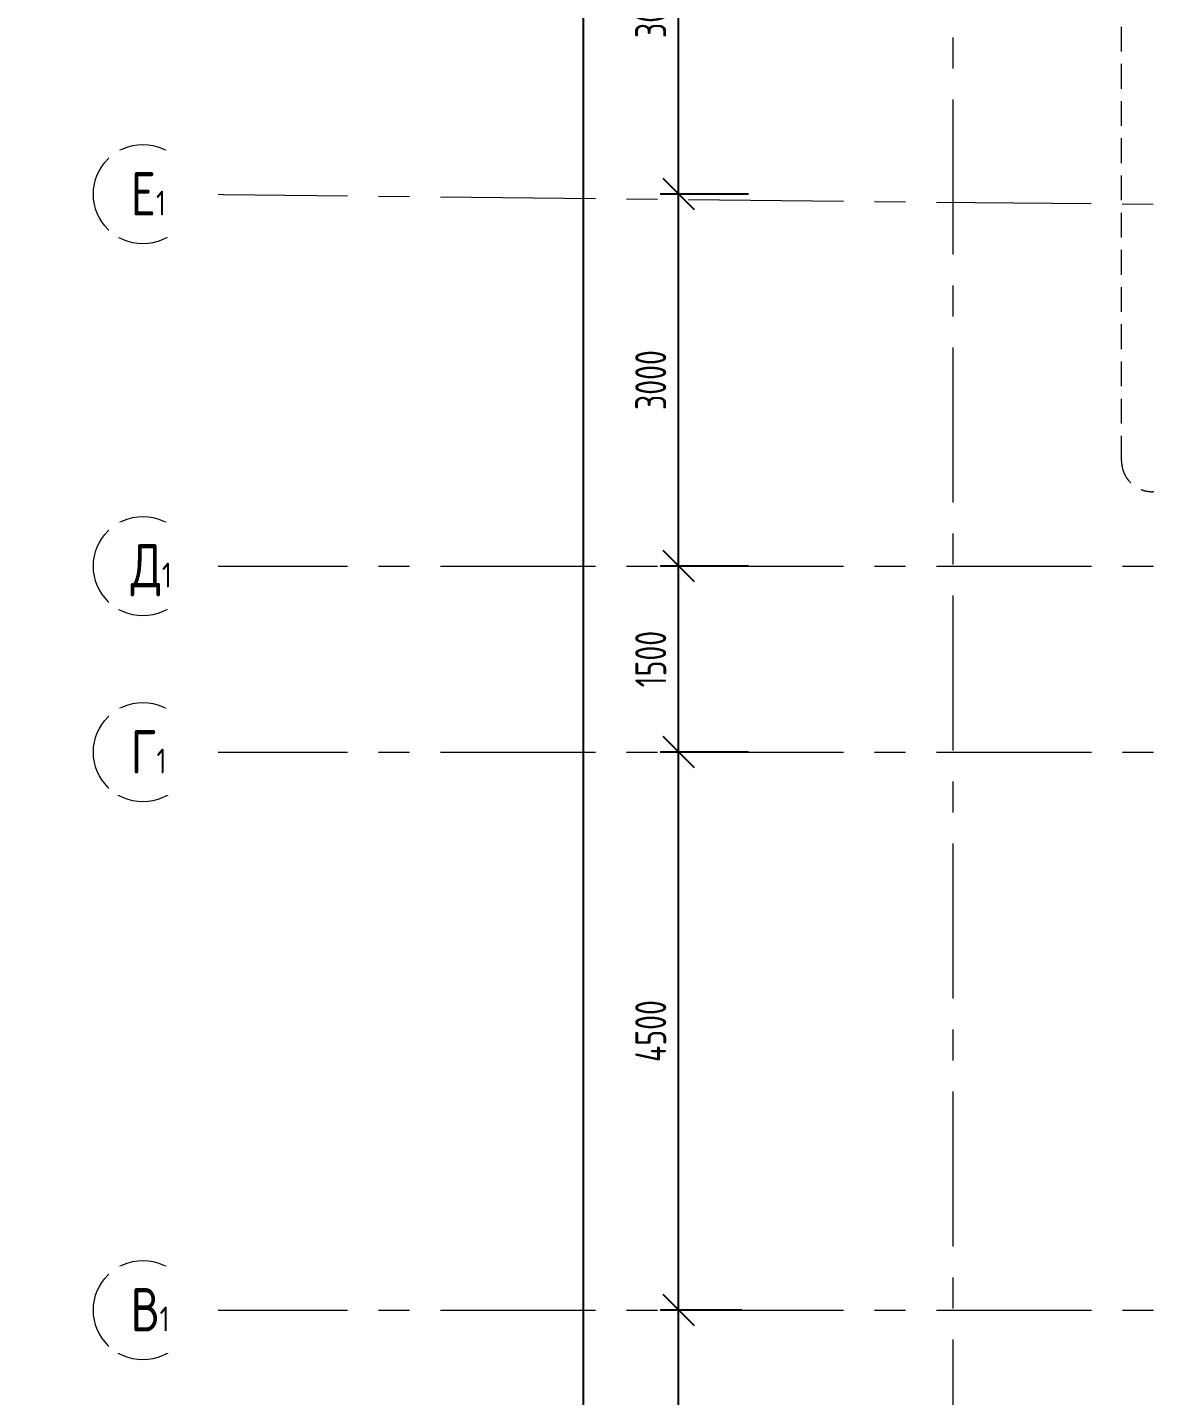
# Model space of a CAD drawing. Header units: millimetres. Extents: x -8689834 to 9420486, y -73560 to 166298.
# Drawn here: x -225700 to -216599, y 93911 to 104946 of the extents above; entities that cross this region are included whole.
import ezdxf
from ezdxf import colors
from ezdxf.entities.mleader import LeaderData, LeaderLine
from ezdxf.math import Vec2, Vec3

# ---------------------------------------------------------------- set-up
doc = ezdxf.new("R2010")
doc.units = ezdxf.units.MM
doc.header["$MEASUREMENT"] = 0
doc.linetypes.add('ADSK_Штриховая_ш2 п1', pattern=[3, 2, -1])
doc.linetypes.add('CENTER', pattern=[2, 1.25, -0.25, 0.25, -0.25])
doc.layers.get('0').update_dxf_attribs({"color": 250, "lineweight": 9})
doc.layers.add('АР_Кровля дорожки', color=245, linetype='Continuous')
for name, color, linetype, lineweight in [('АР_Оси', 195, 'Continuous', 9), ('АР_Оси размеры', 164, 'Continuous', 9), ('АР_Отметки', 250, 'Continuous', 15), ('АР_тонкая линия', 250, 'Continuous', 0)]:
    doc.layers.add(name, color=color, linetype=linetype, lineweight=lineweight)
doc.styles.add('ISOCPEUR', font='isocpeur.ttf', dxfattribs={"width": 0.7})
doc.styles.add('ГОСТ 2.304', font='isocpeur.ttf', dxfattribs={"width": 0.7})
doc.dimstyles.new('СПДС', dxfattribs={"dimscale": 100, "dimtxt": 2.5, "dimasz": 2.5, "dimexe": 1.5, "dimexo": 0, "dimgap": 1, "dimtad": 1, "dimdec": 0, "dimrnd": 1, "dimtxsty": 'ГОСТ 2.304', "dimblk": 'OBLIQUE', "dimcen": 2.5, "dimdle": 1.5, "dimadec": 0, "dimazin": 2, "dimtfac": 0.75, "dimtdec": 0, "dimtmove": 1, "dimatfit": 3, "dimfxl": 1, "dimtolj": 1, "dimarcsym": 1})

# ---------------------------------------------------------------- blocks, each defined once
blk = doc.blocks.new('_Oblique')
at = {"color": 0, "linetype": 'ByBlock', "lineweight": -2}
blk.add_line((-0.5, -0.5), (0.5, 0.5), dxfattribs=at)
blk = doc.blocks.new('*D4437')
at = {"layer": 'АР_Оси размеры', "color": 0, "lineweight": -2, "ltscale": 100, "transparency": 16777216}
for p, q in [((-220447, 91451), (-220447, 94751)), ((-219938, 94601), (-220597, 94601)), ((-220105, 91601), (-220597, 91601))]:
    blk.add_line(p, q, dxfattribs=at)
at = {"layer": 'АР_Оси размеры', "color": 0, "lineweight": -2, "ltscale": 100, "transparency": 16777216, "xscale": 250, "yscale": 250, "zscale": 250}
for p, rotation in [((-220447, 94601), 90), ((-220447, 91601), 270)]:
    blk.add_blockref('_Oblique', p, dxfattribs=dict(at, rotation=rotation))
at = {"layer": 'АР_Оси размеры', "color": 0, "ltscale": 100, "transparency": 16777216, "insert": (-220672, 93101), "char_height": 250, "attachment_point": 5, "rotation": 90, "style": 'ГОСТ 2.304'}
blk.add_mtext('\\A1;3000', dxfattribs=at)
blk = doc.blocks.new('*D4438')
at = {"layer": 'АР_Оси размеры', "color": 0, "lineweight": -2, "ltscale": 100, "transparency": 16777216}
for p, q in [((-220447, 94451), (-220447, 99251)), ((-219884, 99101), (-220597, 99101)), ((-219938, 94601), (-220597, 94601))]:
    blk.add_line(p, q, dxfattribs=at)
at = {"layer": 'АР_Оси размеры', "color": 0, "lineweight": -2, "ltscale": 100, "transparency": 16777216, "xscale": 250, "yscale": 250, "zscale": 250}
for p, rotation in [((-220447, 99101), 90), ((-220447, 94601), 270)]:
    blk.add_blockref('_Oblique', p, dxfattribs=dict(at, rotation=rotation))
at = {"layer": 'АР_Оси размеры', "color": 0, "ltscale": 100, "transparency": 16777216, "insert": (-220672, 96851), "char_height": 250, "attachment_point": 5, "rotation": 90, "style": 'ГОСТ 2.304'}
blk.add_mtext('\\A1;4500', dxfattribs=at)
blk = doc.blocks.new('*D4439')
at = {"layer": 'АР_Оси размеры', "color": 0, "lineweight": -2, "ltscale": 100, "transparency": 16777216}
for p, q in [((-220447, 98951), (-220447, 100751)), ((-219884, 100601), (-220597, 100601)), ((-219884, 99101), (-220597, 99101))]:
    blk.add_line(p, q, dxfattribs=at)
at = {"layer": 'АР_Оси размеры', "color": 0, "lineweight": -2, "ltscale": 100, "transparency": 16777216, "xscale": 250, "yscale": 250, "zscale": 250}
for p, rotation in [((-220447, 100601), 90), ((-220447, 99101), 270)]:
    blk.add_blockref('_Oblique', p, dxfattribs=dict(at, rotation=rotation))
at = {"layer": 'АР_Оси размеры', "color": 0, "ltscale": 100, "transparency": 16777216, "insert": (-220672, 99851), "char_height": 250, "attachment_point": 5, "rotation": 90, "style": 'ГОСТ 2.304'}
blk.add_mtext('\\A1;1500', dxfattribs=at)
blk = doc.blocks.new('*D4440')
at = {"layer": 'АР_Оси размеры', "color": 0, "lineweight": -2, "ltscale": 100, "transparency": 16777216}
for p, q in [((-220447, 100451), (-220447, 103751)), ((-220023, 103601), (-220597, 103601)), ((-219884, 100601), (-220597, 100601))]:
    blk.add_line(p, q, dxfattribs=at)
at = {"layer": 'АР_Оси размеры', "color": 0, "lineweight": -2, "ltscale": 100, "transparency": 16777216, "xscale": 250, "yscale": 250, "zscale": 250}
for p, rotation in [((-220447, 103601), 90), ((-220447, 100601), 270)]:
    blk.add_blockref('_Oblique', p, dxfattribs=dict(at, rotation=rotation))
at = {"layer": 'АР_Оси размеры', "color": 0, "ltscale": 100, "transparency": 16777216, "insert": (-220672, 102101), "char_height": 250, "attachment_point": 5, "rotation": 90, "style": 'ГОСТ 2.304'}
blk.add_mtext('\\A1;3000', dxfattribs=at)
blk = doc.blocks.new('*D4441')
at = {"layer": 'АР_Оси размеры', "color": 0, "lineweight": -2, "ltscale": 100, "transparency": 16777216}
for p, q in [((-220447, 103451), (-220447, 106751)), ((-220023, 106601), (-220597, 106601)), ((-219884, 103601), (-220597, 103601))]:
    blk.add_line(p, q, dxfattribs=at)
at = {"layer": 'АР_Оси размеры', "color": 0, "lineweight": -2, "ltscale": 100, "transparency": 16777216, "xscale": 250, "yscale": 250, "zscale": 250}
for p, rotation in [((-220447, 106601), 90), ((-220447, 103601), 270)]:
    blk.add_blockref('_Oblique', p, dxfattribs=dict(at, rotation=rotation))
at = {"layer": 'АР_Оси размеры', "color": 0, "ltscale": 100, "transparency": 16777216, "insert": (-220672, 105101), "char_height": 250, "attachment_point": 5, "rotation": 90, "style": 'ГОСТ 2.304'}
blk.add_mtext('\\A1;3000', dxfattribs=at)
blk = doc.blocks.new('*D4448')
at = {"layer": 'АР_Оси размеры', "color": 0, "lineweight": -2, "ltscale": 100, "transparency": 16777216}
for p, q in [((-221217, 130751), (-221217, 82536)), ((-221273, 130601), (-221067, 130601)), ((-221273, 82686), (-221067, 82686))]:
    blk.add_line(p, q, dxfattribs=at)
at = {"layer": 'АР_Оси размеры', "color": 0, "lineweight": -2, "ltscale": 100, "transparency": 16777216, "xscale": 250, "yscale": 250, "zscale": 250}
for p, rotation in [((-221217, 130601), 90), ((-221217, 82686), 270)]:
    blk.add_blockref('_Oblique', p, dxfattribs=dict(at, rotation=rotation))
at = {"layer": 'АР_Оси размеры', "color": 0, "ltscale": 100, "transparency": 16777216, "insert": (-221442, 106643), "char_height": 250, "attachment_point": 5, "rotation": 90, "style": 'ГОСТ 2.304'}
blk.add_mtext('\\A1;47915', dxfattribs=at)
blk = doc.blocks.new('_DotSmall')
at = {"color": 0, "linetype": 'ByBlock', "const_width": 0.5}
blk.add_lwpolyline([(-0.0625, 0, 1), (0.0625, 0, 1)], format="xyb", close=True, dxfattribs=at)
blk = doc.blocks.new('Подложка')
at = {"layer": 'АР_Оси', "color": 7, "linetype": 'CENTER', "ltscale": 1000}
for p, q in [((-218233.92, 134363.15), (-218233.92, 78630.8)), ((-224367.61, 103600.68), (-196974.04, 103310.68)), ((-224367.61, 100600.68), (-141189.21, 100600.68)), ((-224367.61, 99100.68), (-141189.21, 99100.68)), ((-224367.61, 94600.68), (-141189.21, 94600.68))]:
    blk.add_line(p, q, dxfattribs=at)
at = {"layer": 'АР_Оси', "color": 7, "ltscale": 0.5}
for centre in [(-224767.61, 103600.68), (-224767.61, 100600.68), (-224767.61, 99100.68), (-224767.61, 94600.68)]:
    blk.add_circle(centre, 400, dxfattribs=at)
at = {"layer": 'АР_тонкая линия', "color": 7, "linetype": 'ADSK_Штриховая_ш2 п1', "ltscale": 100}
for points in [[(-216874.77, 101450.76), (-216874.77, 106210.73)], [(-212714.04, 101200.76), (-216624.77, 101200.76)]]:
    blk.add_lwpolyline(points, dxfattribs=at)
blk.add_arc((-216624.77, 101450.76), 250, 180, 270, dxfattribs=at)
at = {"layer": 'АР_Оси размеры', "color": 7, "ltscale": 100}
for base, p1, p2, picture, middle in [((-221217.16, 82685.68), (-221272.97, 130600.68), (-221272.97, 82685.68), '*D4448', (-221442.16, 106643.18)), ((-220446.6, 106600.68), (-219883.62, 103600.68), (-220023.12, 106600.68), '*D4441', (-220671.6, 105100.68)), ((-220446.6, 103600.68), (-219883.62, 100600.68), (-220023.12, 103600.68), '*D4440', (-220671.6, 102100.68)), ((-220446.6, 100600.68), (-219883.62, 99100.68), (-219883.62, 100600.68), '*D4439', (-220671.6, 99850.68)), ((-220446.6, 99100.68), (-219937.69, 94600.68), (-219883.62, 99100.68), '*D4438', (-220671.6, 96850.68)), ((-220446.6, 94600.68), (-220104.66, 91600.68), (-219937.69, 94600.68), '*D4437', (-220671.6, 93100.68))]:
    dim = blk.add_linear_dim(base=base, p1=p1, p2=p2, angle=90, dimstyle='СПДС', dxfattribs=at)
    dim.commit()
    dim.dimension.update_dxf_attribs({"geometry": picture, "text_midpoint": middle})
at = {"layer": 'АР_Оси', "color": 7, "char_height": 350, "width": 528.8202, "attachment_point": 1, "line_spacing_factor": 1.149209, "style": 'ГОСТ 2.304', "bg_fill": 2}
for s, insert in [('{\\W0.8;Е\\H0.57143x;1}', (-224867.43, 103778.46)), ('{\\W0.8;Д\\H0.57143x;1}', (-224867.43, 100778.46)), ('{\\W0.8;Г\\H0.57143x;1}', (-224867.43, 99278.46)), ('{\\W0.8;В\\H0.57143x;1}', (-224867.43, 94778.46))]:
    blk.add_mtext(s, dxfattribs=dict(at, insert=insert))
at = {"layer": 'АР_Отметки', "color": 7}
ml = blk.add_multileader_mtext('Standard', dxfattribs=at)
ml.set_content('{\\W0.8;-2,730}', color=7, style='ISOCPEUR')
ml.set_leader_properties(color=256, linetype='Continuous', lineweight=-1)
ml.set_arrow_properties(name='DOTSMALL')
ml.build(insert=Vec2(0, 0))
ml.multileader.update_dxf_attribs({"has_text_frame": 1, "text_left_attachment_type": 4, "text_right_attachment_type": 4, "dogleg_length": 100, "arrow_head_size": 180})
ctx = ml.context
ctx.base_point, ctx.char_height, ctx.arrow_head_size, ctx.landing_gap_size, ctx.plane_origin = Vec3(-314791.32, 121809.02, 0), 250, 180, 50, Vec3(-319449.83, 117956.71, 0)
ctx.left_attachment, ctx.right_attachment = 4, 4
notes = []
notes.append((ctx, [(0, (0, 0, 0), (0, 0), (1, 0), 1, [])]))
ctx.mtext.insert, ctx.mtext.width, ctx.mtext.defined_height, ctx.mtext.line_spacing_style, ctx.mtext.flow_direction = Vec3(-314741.32, 122142.35, 0), 769.989, 343.89, 2, 5
ml = blk.add_multileader_mtext('Standard', dxfattribs=at)
ml.set_content('{\\W0.8;-2,430}', color=7, style='ISOCPEUR')
ml.set_leader_properties(color=256, linetype='Continuous', lineweight=-1)
ml.set_arrow_properties(name='DOTSMALL')
ml.build(insert=Vec2(0, 0))
ml.multileader.update_dxf_attribs({"has_text_frame": 1, "text_left_attachment_type": 4, "text_right_attachment_type": 4, "dogleg_length": 100, "arrow_head_size": 180})
ctx = ml.context
ctx.base_point, ctx.char_height, ctx.arrow_head_size, ctx.landing_gap_size, ctx.plane_origin = Vec3(-301002.25, 120038.58), 250, 180, 50, Vec3(-299949.55, 118383.41)
ctx.left_attachment, ctx.right_attachment = 4, 4
notes.append((ctx, [(0, (0, 0, 0), (0, 0), (1, 0), 1, [])]))
ctx.mtext.insert, ctx.mtext.width, ctx.mtext.line_spacing_style, ctx.mtext.flow_direction = Vec3(-300952.25, 120371.92), 852.697, 2, 5
ml = blk.add_multileader_mtext('Standard', dxfattribs=at)
ml.set_content('{\\W0.8;-2,430}', color=7, style='ISOCPEUR')
ml.set_leader_properties(color=256, linetype='Continuous', lineweight=-1)
ml.set_arrow_properties(name='DOTSMALL')
ml.build(insert=Vec2(0, 0))
ml.multileader.update_dxf_attribs({"has_text_frame": 1, "text_left_attachment_type": 4, "text_right_attachment_type": 4, "dogleg_length": 100, "arrow_head_size": 180})
ctx = ml.context
ctx.base_point, ctx.char_height, ctx.arrow_head_size, ctx.landing_gap_size, ctx.plane_origin = Vec3(-336711.89, 117132.66), 250, 180, 50, Vec3(-335659.19, 115477.48)
ctx.left_attachment, ctx.right_attachment = 4, 4
notes.append((ctx, [(0, (0, 0, 0), (0, 0), (1, 0), 1, [])]))
ctx.mtext.insert, ctx.mtext.width, ctx.mtext.line_spacing_style, ctx.mtext.flow_direction = Vec3(-336661.89, 117465.99), 852.697, 2, 5
ml = blk.add_multileader_mtext('Standard', dxfattribs=at)
ml.set_content('{\\W0.8;-2,730}', color=7, style='ISOCPEUR')
ml.set_leader_properties(color=256, linetype='Continuous', lineweight=-1)
ml.set_arrow_properties(name='DOTSMALL')
ml.build(insert=Vec2(0, 0))
ml.multileader.update_dxf_attribs({"has_text_frame": 1, "text_left_attachment_type": 4, "text_right_attachment_type": 4, "dogleg_length": 100, "arrow_head_size": 180})
ctx = ml.context
ctx.base_point, ctx.char_height, ctx.arrow_head_size, ctx.landing_gap_size, ctx.plane_origin = Vec3(-346371.36, 101933.6), 250, 180, 50, Vec3(-346327.75, 100655.48)
ctx.left_attachment, ctx.right_attachment = 4, 4
notes.append((ctx, [(0, (0, 0, 0), (0, 0), (1, 0), 1, [])]))
ctx.mtext.insert, ctx.mtext.width, ctx.mtext.defined_height, ctx.mtext.line_spacing_style, ctx.mtext.flow_direction = Vec3(-346321.36, 102266.93), 769.989, 343.89, 2, 5
for ctx, leaders in notes:
    for number, flags, end, landing, length, lines in leaders:
        leader = LeaderData()
        leader.index, (leader.has_last_leader_line, leader.has_dogleg_vector, leader.attachment_direction) = number, flags
        leader.last_leader_point, leader.dogleg_vector, leader.dogleg_length = Vec3(end), Vec3(landing), length
        for number, points, colour, breaks in lines:
            line = LeaderLine()
            line.index, line.vertices, line.color, line.breaks = number, Vec3.list(points), colors.encode_raw_color(colour), breaks
            leader.lines.append(line)
        ctx.leaders.append(leader)

msp = doc.modelspace()

# ---------------------------------------------------------------- block references
at = {"layer": 'АР_Кровля дорожки', "color": 7}
msp.add_blockref('Подложка', (0, 0), dxfattribs=at)

doc.saveas('drawing.dxf')
